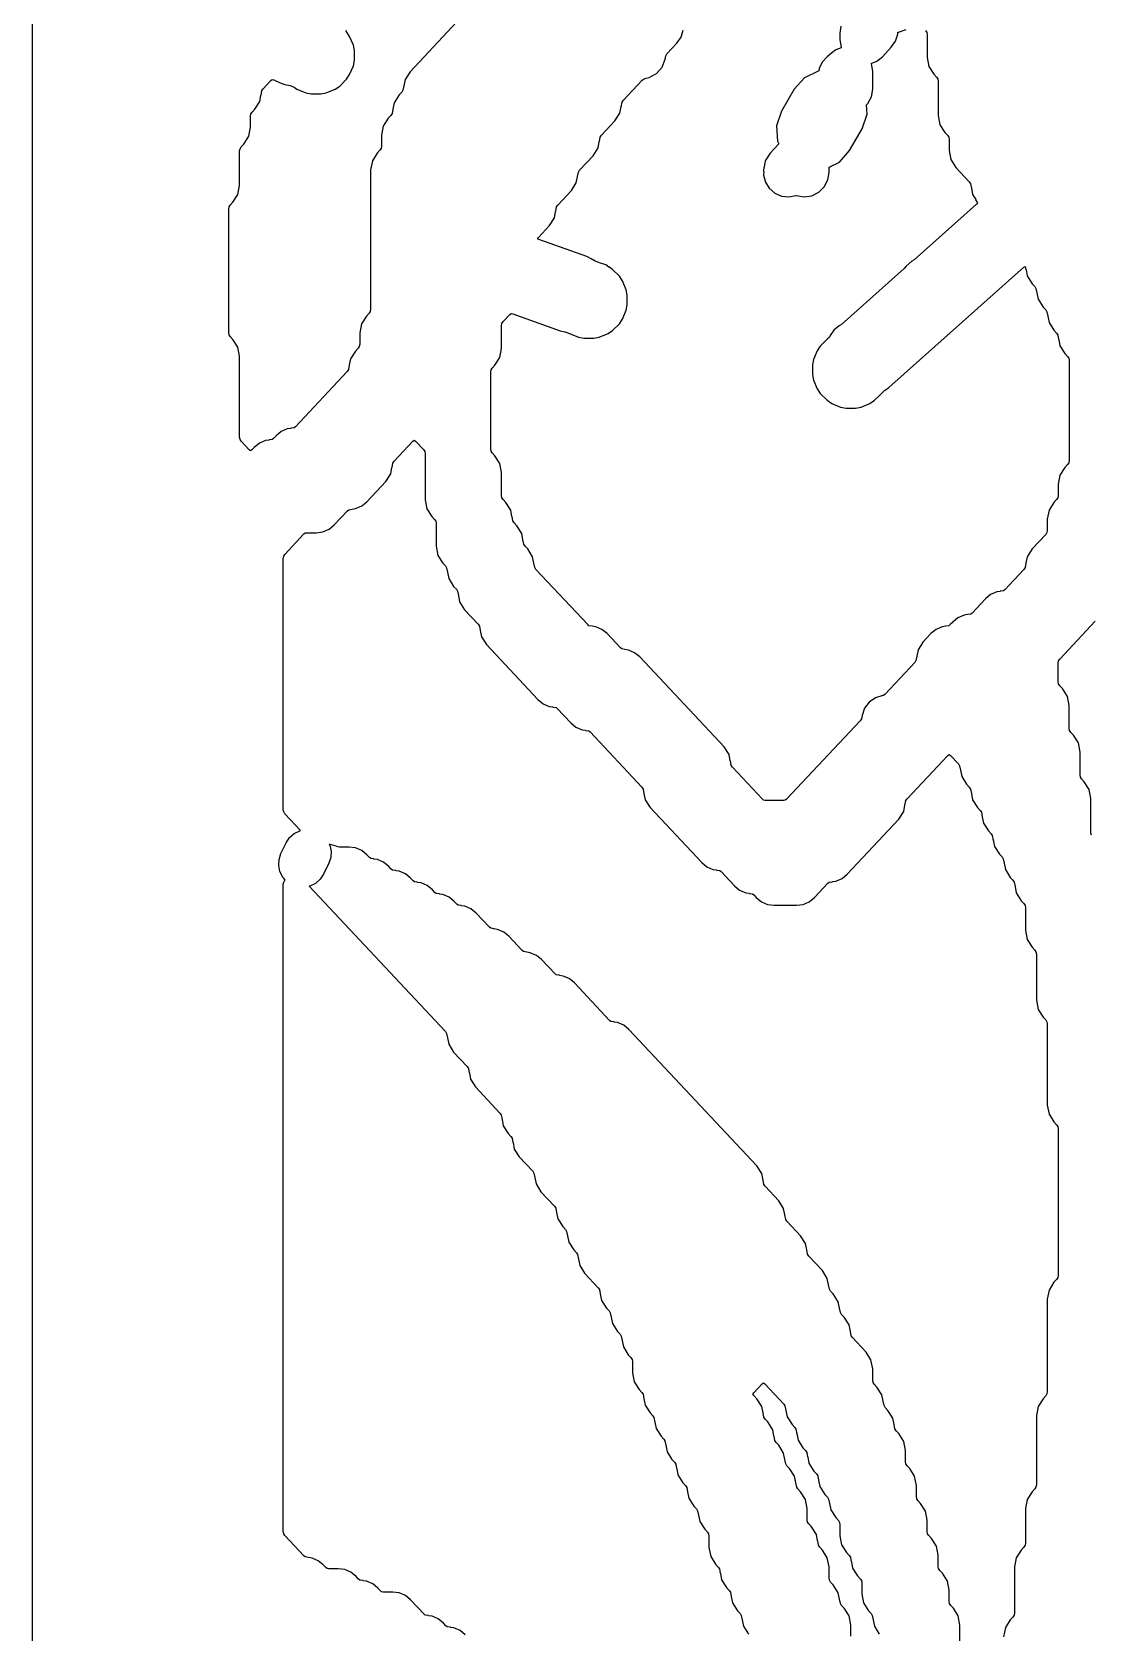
# Model space of a CAD drawing. Header units: millimetres. Extents: x 0 to 63, y 0 to 126.
# Drawn here: x 0 to 21.53, y 31.5 to 64.07 of the extents above; entities that cross this region are included whole.
import ezdxf

# ---------------------------------------------------------------- set-up
doc = ezdxf.new("R2010")
doc.units = ezdxf.units.MM
doc.layers.add('CUT', color=1, linetype='Continuous')

msp = doc.modelspace()

# ---------------------------------------------------------------- linework, layer by layer
at = {"layer": 'CUT'}
msp.add_lwpolyline([(21.134, 3), (42.134, 3), (42.134, 0), (50.134, 0), (50.134, 3), (63.2679, 3), (63.2679, 123), (50.134, 123), (50.134, 126), (42.134, 126), (42.134, 123), (21.134, 123), (21.134, 126), (13.134, 126), (13.134, 123), (0, 123), (0, 3), (13.134, 3), (13.134, 0), (21.134, 0)], close=True, dxfattribs=at)
for points in [[(8.735, 64.3811), (7.6866, 63.2626), (7.5864, 63.1045), (7.5617, 62.9749), (7.5602, 62.9752), (7.543, 62.8849), (7.5191, 62.8472), (7.4646, 62.7891), (7.3644, 62.631), (7.3397, 62.5013), (7.3382, 62.5016), (7.321, 62.4113), (7.2971, 62.3736), (7.2426, 62.3155), (7.1425, 62.1574), (7.1074, 61.9735), (7.1074, 61.7449), (7.0991, 61.701), (7.0751, 61.6632), (7.0207, 61.6051), (6.9205, 61.447), (6.8855, 61.2632), (6.8855, 58.4299), (6.8771, 58.386), (6.8532, 58.3482), (6.7987, 58.2901), (6.6985, 58.132), (6.6635, 57.9482), (6.6635, 57.7195), (6.6552, 57.6756), (6.6312, 57.6379), (6.5768, 57.5798), (6.4766, 57.4217), (6.4519, 57.292), (6.4504, 57.2923), (6.4332, 57.202), (6.4093, 57.1643), (5.3551, 56.0397), (5.3298, 56.0192), (5.2638, 56.0102), (5.2644, 56.0063), (5.1918, 55.9963), (5.0672, 55.9423), (4.9616, 55.8567), (4.9112, 55.8029), (4.8859, 55.7824), (4.8199, 55.7734), (4.8204, 55.7695), (4.7479, 55.7596), (4.6232, 55.7055), (4.5177, 55.62), (4.4719, 55.5711), (4.4439, 55.5496), (4.4159, 55.5711), (4.2542, 55.7436), (4.2303, 55.7813), (4.222, 55.8252), (4.222, 57.4746), (4.1869, 57.6585), (4.0867, 57.8165), (4.0323, 57.8746), (4.0084, 57.9124), (4, 57.9563), (4, 60.4665), (4.0084, 60.5104), (4.0323, 60.5482), (4.0867, 60.6063), (4.1869, 60.7644), (4.222, 60.9482), (4.222, 61.6505), (4.2303, 61.6944), (4.2542, 61.7321), (4.3087, 61.7902), (4.4089, 61.9483), (4.4439, 62.1322), (4.4439, 62.3608), (4.4523, 62.4047), (4.4762, 62.4425), (4.5307, 62.5006), (4.6308, 62.6587), (4.6555, 62.7883), (4.657, 62.788), (4.6742, 62.8783), (4.6982, 62.916), (4.8535, 63.0817), (4.8812, 63.1034), (4.9153, 63.0943), (5.0462, 63.0362), (5.1393, 63.0054), (5.2481, 62.9809), (5.3314, 62.9452), (5.3868, 62.9081), (5.5671, 62.8335), (5.6781, 62.8114), (5.8732, 62.8114), (5.9843, 62.8335), (6.1645, 62.9081), (6.2587, 62.971), (6.3966, 63.109), (6.4595, 63.2031), (6.5342, 63.3834), (6.5563, 63.4944), (6.5563, 63.6895), (6.5342, 63.8006), (6.4595, 63.9808), (6.3802, 64.0995)], [(16.4502, 64.1883), (16.4297, 64.0468), (16.4297, 63.9093), (16.4519, 63.7623), (16.4572, 63.7512), (16.3475, 63.7087), (16.2579, 63.638), (16.2576, 63.6384), (16.1709, 63.568), (16.0712, 63.4591), (16.0076, 63.3257), (16.0004, 63.2776), (15.9866, 63.2767), (15.7063, 63.1393), (15.5, 62.9051), (15.2414, 62.4594), (15.1404, 62.1641), (15.1601, 61.8526), (15.1886, 61.7944), (15.0112, 61.6051), (14.9111, 61.447), (14.8864, 61.3174), (14.8849, 61.3177), (14.883, 61.3082), (14.8826, 61.2979), (14.876, 61.2632), (14.876, 61.2241), (14.8797, 61.2241), (14.8772, 61.1598), (14.9152, 61.0163), (14.9937, 60.8903), (15.1057, 60.7928), (15.2413, 60.7326), (15.3887, 60.7148), (15.5348, 60.7411), (15.5419, 60.7435), (15.5471, 60.7417), (15.7024, 60.7152), (15.8582, 60.7384), (15.9991, 60.8088), (16.111, 60.9196), (16.183, 61.0597), (16.2078, 61.2152), (16.2078, 61.3186), (16.4189, 61.4221), (16.6252, 61.6563), (16.8839, 62.102), (16.9848, 62.3973), (16.9729, 62.5869), (17.0001, 62.6141), (17.0711, 62.7535), (17.0956, 62.908), (17.0956, 63.2746), (17.0735, 63.4217), (17.0682, 63.4327), (17.1778, 63.4752), (17.2945, 63.5674), (17.4748, 63.7597), (17.5604, 63.8844), (17.6047, 64.029), (17.6045, 64.0686), (17.6219, 64.0685), (17.7767, 64.1207)], [(18.1731, 64.1), (18.1971, 64.0622), (18.2054, 64.0183), (18.2054, 63.5529), (18.2404, 63.369), (18.3406, 63.2109), (18.3951, 63.1528), (18.419, 63.1151), (18.4274, 63.0712), (18.4274, 62.369), (18.4624, 62.1851), (18.5626, 62.027), (18.6171, 61.9689), (18.641, 61.9312), (18.6493, 61.8873), (18.6493, 61.6586), (18.6844, 61.4747), (18.7845, 61.3166), (19.061, 61.0218), (19.0849, 60.984), (19.1021, 60.8937), (19.1036, 60.894), (19.1283, 60.7644), (19.1928, 60.6625), (19.1877, 60.6591), (19.2295, 60.5971), (19.2076, 60.5701), (17.936, 59.437), (17.8896, 59.4071), (17.7792, 59.3101), (17.7352, 59.2582), (16.4605, 58.1222), (16.4111, 58.091), (16.3088, 58.0052), (16.2328, 57.8955), (16.2168, 57.8642), (16.172, 57.8219), (16.1687, 57.8197), (16.0308, 57.6817), (15.9679, 57.5876), (15.8932, 57.4073), (15.8711, 57.2963), (15.8711, 57.1012), (15.8932, 56.9901), (15.9679, 56.8099), (16.0308, 56.7157), (16.1687, 56.5778), (16.2629, 56.5149), (16.4431, 56.4402), (16.5542, 56.4181), (16.7492, 56.4181), (16.8603, 56.4402), (17.0405, 56.5149), (17.1347, 56.5778), (17.2243, 56.6674), (17.2248, 56.6669), (17.346, 56.7813), (17.3467, 56.7817), (17.4259, 56.8394), (20.1723, 59.2868), (20.1981, 59.303), (20.2098, 59.2324), (20.214, 59.2331), (20.2381, 59.1069), (20.3383, 58.9488), (20.3927, 58.8907), (20.4166, 58.8529), (20.4338, 58.7627), (20.4353, 58.7629), (20.46, 58.6333), (20.5602, 58.4752), (20.6147, 58.4171), (20.6386, 58.3794), (20.6558, 58.2891), (20.6573, 58.2894), (20.682, 58.1597), (20.7822, 58.0016), (20.8366, 57.9435), (20.8606, 57.9058), (20.8778, 57.8155), (20.8793, 57.8158), (20.904, 57.6862), (21.0041, 57.5281), (21.0586, 57.47), (21.0825, 57.4322), (21.0909, 57.3883), (21.0909, 55.3516), (21.0825, 55.3077), (21.0586, 55.27), (21.0041, 55.2119), (20.904, 55.0538), (20.8689, 54.8699), (20.8689, 54.6413), (20.8606, 54.5974), (20.8366, 54.5596), (20.7822, 54.5015), (20.682, 54.3434), (20.647, 54.1596), (20.647, 53.9309), (20.6386, 53.887), (20.6147, 53.8493), (20.3383, 53.5544), (20.2381, 53.3963), (20.2134, 53.2667), (20.2119, 53.2669), (20.1947, 53.1767), (20.1708, 53.1389), (19.7825, 52.7247), (19.7572, 52.7042), (19.6912, 52.6952), (19.6917, 52.6913), (19.6192, 52.6813), (19.4945, 52.6273), (19.389, 52.5417), (19.1166, 52.2511), (19.0913, 52.2306), (19.0253, 52.2216), (19.0259, 52.2177), (18.9533, 52.2078), (18.8287, 52.1537), (18.7231, 52.0682), (18.6727, 52.0143), (18.6474, 51.9938), (18.5814, 51.9848), (18.5819, 51.9809), (18.5094, 51.971), (18.3847, 51.917), (18.2792, 51.8314), (18.1187, 51.6601), (18.0185, 51.502), (17.9938, 51.3724), (17.9923, 51.3727), (17.9751, 51.2824), (17.9512, 51.2446), (17.3409, 50.5936), (17.3157, 50.5731), (17.3021, 50.5713), (17.1535, 50.5266), (17.0257, 50.4385), (16.9312, 50.3155), (16.8788, 50.1695), (16.8653, 50.0984), (16.8414, 50.0607), (15.3433, 48.4625), (15.318, 48.442), (15.2858, 48.4376), (14.9101, 48.4376), (14.8779, 48.442), (14.8527, 48.4625), (14.2424, 49.1135), (14.2185, 49.1513), (14.2013, 49.2416), (14.1998, 49.2413), (14.1751, 49.3709), (14.0749, 49.529), (12.3607, 51.3578), (12.2551, 51.4434), (12.1305, 51.4974), (12.0579, 51.5073), (12.0585, 51.5112), (11.9925, 51.5203), (11.9672, 51.5408), (11.6948, 51.8314), (11.5893, 51.917), (11.4646, 51.971), (11.3921, 51.9809), (11.3926, 51.9848), (11.3266, 51.9938), (11.3013, 52.0143), (10.2472, 53.1389), (10.2232, 53.1767), (10.206, 53.2669), (10.2045, 53.2667), (10.1798, 53.3963), (10.0797, 53.5544), (10.0252, 53.6125), (10.0013, 53.6502), (9.9841, 53.7405), (9.9826, 53.7402), (9.9579, 53.8699), (9.8577, 54.028), (9.8032, 54.0861), (9.7793, 54.1238), (9.7621, 54.2141), (9.7606, 54.2138), (9.7359, 54.3434), (9.6357, 54.5015), (9.5813, 54.5596), (9.5574, 54.5974), (9.549, 54.6413), (9.549, 55.1067), (9.514, 55.2906), (9.4138, 55.4487), (9.3593, 55.5068), (9.3354, 55.5445), (9.327, 55.5884), (9.327, 57.1515), (9.3354, 57.1954), (9.3593, 57.2332), (9.4138, 57.2913), (9.514, 57.4494), (9.549, 57.6332), (9.549, 58.0987), (9.5574, 58.1426), (9.5813, 58.1803), (9.7171, 58.3252), (9.7433, 58.3461), (9.7762, 58.3394), (10.7404, 57.994), (10.8354, 57.9701), (10.8433, 57.969), (10.9958, 57.9101), (10.996, 57.9107), (11.1161, 57.8609), (11.2271, 57.8389), (11.4222, 57.8389), (11.5333, 57.8609), (11.7135, 57.9356), (11.8077, 57.9985), (11.9456, 58.1365), (12.0085, 58.2306), (12.0832, 58.4108), (12.1053, 58.5219), (12.1053, 58.717), (12.0832, 58.8281), (12.0085, 59.0083), (11.9456, 59.1024), (11.8077, 59.2404), (11.7321, 59.2909), (11.7309, 59.289), (11.6661, 59.3333), (11.5394, 59.3767), (11.5295, 59.3787), (11.4503, 59.4093), (11.3686, 59.4583), (11.28, 59.5002), (10.3089, 59.8482), (10.2797, 59.8645), (10.2982, 59.8923), (10.5236, 60.1327), (10.6238, 60.2908), (10.6485, 60.4204), (10.65, 60.4202), (10.6672, 60.5104), (10.6911, 60.5482), (10.9675, 60.8431), (11.0677, 61.0012), (11.0924, 61.1308), (11.0939, 61.1305), (11.1111, 61.2208), (11.135, 61.2585), (11.4114, 61.5534), (11.5116, 61.7115), (11.5363, 61.8412), (11.5378, 61.8409), (11.555, 61.9312), (11.5789, 61.9689), (11.8553, 62.2638), (11.9555, 62.4219), (11.9802, 62.5515), (11.9817, 62.5512), (11.9989, 62.6415), (12.0228, 62.6793), (12.4064, 63.0885), (12.4377, 63.1124), (12.4922, 63.1309), (12.5515, 63.1413), (12.7009, 63.2265), (12.8126, 63.3573), (12.8733, 63.5181), (12.8867, 63.5887), (12.9107, 63.6264), (13.1127, 63.842), (13.1978, 63.9656), (13.2423, 64.1089)], [(8.8093, 31.4677), (8.7038, 31.5533), (8.5791, 31.6073), (8.5066, 31.6173), (8.5071, 31.6212), (8.4411, 31.6302), (8.4159, 31.6507), (8.3654, 31.7045), (8.2599, 31.7901), (8.1352, 31.8441), (8.0627, 31.8541), (8.0632, 31.8579), (7.9972, 31.867), (7.9719, 31.8875), (7.6995, 32.1781), (7.594, 32.2637), (7.4693, 32.3177), (7.3347, 32.3362), (7.1416, 32.3362), (7.1093, 32.3406), (7.0841, 32.361), (7.0336, 32.4149), (6.9281, 32.5005), (6.8034, 32.5545), (6.7309, 32.5644), (6.7314, 32.5683), (6.6654, 32.5774), (6.6402, 32.5978), (6.5897, 32.6517), (6.4842, 32.7373), (6.3595, 32.7913), (6.2249, 32.8097), (6.0318, 32.8097), (5.9996, 32.8141), (5.9743, 32.8346), (5.9238, 32.8885), (5.8183, 32.974), (5.6936, 33.0281), (5.6211, 33.038), (5.6216, 33.0419), (5.5556, 33.0509), (5.5304, 33.0714), (5.1421, 33.4856), (5.1182, 33.5234), (5.1098, 33.5673), (5.1098, 46.7329), (5.1182, 46.7768), (5.1421, 46.8146), (5.1491, 46.8221), (5.0978, 46.8797), (5.0416, 46.9917), (5.0163, 47.1144), (5.0236, 47.2395), (5.063, 47.3585), (5.1701, 47.5796), (5.239, 47.6842), (5.3326, 47.7675), (5.4446, 47.8237), (5.4602, 47.827), (5.1421, 48.1664), (5.1182, 48.2042), (5.1098, 48.2481), (5.1098, 53.3629), (5.1182, 53.4068), (5.1421, 53.4446), (5.5304, 53.8588), (5.5556, 53.8793), (5.5878, 53.8837), (5.781, 53.8837), (5.9156, 53.9022), (6.0403, 53.9562), (6.1458, 54.0418), (6.4182, 54.3324), (6.4435, 54.3529), (6.5095, 54.3619), (6.509, 54.3658), (6.5815, 54.3758), (6.7061, 54.4298), (6.8117, 54.5153), (7.1942, 54.9234), (7.2944, 55.0815), (7.3191, 55.2111), (7.3206, 55.2109), (7.3378, 55.3011), (7.3617, 55.3389), (7.7453, 55.7481), (7.7733, 55.7696), (7.8013, 55.7481), (7.963, 55.5757), (7.9869, 55.5379), (7.9953, 55.494), (7.9953, 54.555), (8.0303, 54.3711), (8.1305, 54.2131), (8.1849, 54.1549), (8.2089, 54.1172), (8.2172, 54.0733), (8.2172, 53.6079), (8.2523, 53.424), (8.3524, 53.2659), (8.4069, 53.2078), (8.4308, 53.1701), (8.448, 53.0798), (8.4495, 53.0801), (8.4742, 52.9504), (8.5744, 52.7923), (8.6289, 52.7342), (8.6528, 52.6965), (8.67, 52.6062), (8.6715, 52.6065), (8.6962, 52.4769), (8.7964, 52.3188), (9.0728, 52.0239), (9.0967, 51.9861), (9.1139, 51.8958), (9.1154, 51.8961), (9.1401, 51.7665), (9.2403, 51.6084), (10.2887, 50.49), (10.3942, 50.4044), (10.5189, 50.3504), (10.5914, 50.3404), (10.5909, 50.3366), (10.6569, 50.3275), (10.6821, 50.307), (10.9546, 50.0164), (11.0601, 49.9308), (11.1847, 49.8768), (11.2573, 49.8669), (11.2567, 49.863), (11.3228, 49.8539), (11.348, 49.8335), (12.4022, 48.7089), (12.4261, 48.6711), (12.4433, 48.5808), (12.4448, 48.5811), (12.4695, 48.4515), (12.5697, 48.2934), (13.6181, 47.175), (13.7236, 47.0894), (13.8483, 47.0354), (13.9208, 47.0254), (13.9203, 47.0215), (13.9863, 47.0125), (14.0115, 46.992), (14.2839, 46.7014), (14.3895, 46.6158), (14.5141, 46.5618), (14.5867, 46.5519), (14.5861, 46.548), (14.6521, 46.5389), (14.6774, 46.5184), (14.7279, 46.4646), (14.8334, 46.379), (14.9581, 46.325), (15.0927, 46.3066), (15.5472, 46.3066), (15.6818, 46.325), (15.8065, 46.379), (15.912, 46.4646), (16.1844, 46.7552), (16.2097, 46.7757), (16.2757, 46.7848), (16.2752, 46.7886), (16.3477, 46.7986), (16.4724, 46.8526), (16.5779, 46.9382), (17.6263, 48.0566), (17.7265, 48.2147), (17.7512, 48.3443), (17.7527, 48.3441), (17.7699, 48.4343), (17.7938, 48.4721), (18.6213, 49.3549), (18.6493, 49.3764), (18.6774, 49.3549), (18.839, 49.1824), (18.8629, 49.1447), (18.8801, 49.0544), (18.8816, 49.0547), (18.9063, 48.9251), (19.0065, 48.767), (19.061, 48.7089), (19.0849, 48.6711), (19.1021, 48.5808), (19.1036, 48.5811), (19.1283, 48.4515), (19.2285, 48.2934), (19.2829, 48.2353), (19.3069, 48.1975), (19.3241, 48.1073), (19.3255, 48.1075), (19.3502, 47.9779), (19.4504, 47.8198), (19.5049, 47.7617), (19.5288, 47.724), (19.546, 47.6337), (19.5475, 47.634), (19.5722, 47.5043), (19.6724, 47.3462), (19.7268, 47.2881), (19.7508, 47.2504), (19.768, 47.1601), (19.7695, 47.1604), (19.7942, 47.0308), (19.8943, 46.8727), (19.9488, 46.8146), (19.9727, 46.7768), (19.9899, 46.6865), (19.9914, 46.6868), (20.0161, 46.5572), (20.1163, 46.3991), (20.1708, 46.341), (20.1947, 46.3032), (20.2031, 46.2593), (20.2031, 45.7939), (20.2381, 45.61), (20.3383, 45.452), (20.3927, 45.3938), (20.4166, 45.3561), (20.425, 45.3122), (20.425, 44.3732), (20.46, 44.1893), (20.5602, 44.0312), (20.6147, 43.9731), (20.6386, 43.9354), (20.647, 43.8915), (20.647, 42.2421), (20.682, 42.0582), (20.7822, 41.9002), (20.8366, 41.8421), (20.8606, 41.8043), (20.8689, 41.7604), (20.8689, 38.7766), (20.8606, 38.7327), (20.8366, 38.6949), (20.7822, 38.6368), (20.682, 38.4787), (20.647, 38.2949), (20.647, 36.4087), (20.6386, 36.3648), (20.6147, 36.3271), (20.5602, 36.269), (20.46, 36.1109), (20.425, 35.927), (20.425, 34.5144), (20.4166, 34.4705), (20.3927, 34.4328), (20.3383, 34.3747), (20.2381, 34.2166), (20.2031, 34.0327), (20.2031, 33.3305), (20.1947, 33.2866), (20.1708, 33.2489), (20.1163, 33.1908), (20.0161, 33.0327), (19.9811, 32.8488), (19.9811, 31.9098), (19.9727, 31.8659), (19.9488, 31.8281), (19.8943, 31.77), (19.7942, 31.6119), (19.7591, 31.4281)], [(21.5432, 47.7306), (21.5348, 47.7745), (21.5348, 48.4767), (21.4998, 48.6606), (21.3996, 48.8187), (21.3451, 48.8768), (21.3212, 48.9145), (21.3129, 48.9584), (21.3129, 49.4239), (21.2778, 49.6077), (21.1776, 49.7658), (21.1232, 49.8239), (21.0993, 49.8617), (21.0909, 49.9056), (21.0909, 50.371), (21.0559, 50.5549), (20.9557, 50.713), (20.9012, 50.7711), (20.8773, 50.8088), (20.8689, 50.8527), (20.8689, 51.2319), (20.8773, 51.2758), (20.9012, 51.3135), (21.6216, 52.082)], [(18.8713, 30.7259), (18.8713, 31.6649), (18.8363, 31.8487), (18.7361, 32.0068), (18.6816, 32.0649), (18.6577, 32.1027), (18.6493, 32.1466), (18.6493, 32.3752), (18.6143, 32.5591), (18.5141, 32.7172), (18.4597, 32.7753), (18.4357, 32.813), (18.4274, 32.8569), (18.4274, 33.0856), (18.3923, 33.2694), (18.2922, 33.4275), (18.2377, 33.4856), (18.2138, 33.5234), (18.2054, 33.5673), (18.2054, 33.796), (18.1704, 33.9798), (18.0702, 34.1379), (18.0157, 34.196), (17.9918, 34.2338), (17.9835, 34.2777), (17.9835, 34.5063), (17.9484, 34.6902), (17.8482, 34.8483), (17.7938, 34.9064), (17.7699, 34.9441), (17.7615, 34.988), (17.7615, 35.2167), (17.7265, 35.4005), (17.6263, 35.5586), (17.5718, 35.6167), (17.5479, 35.6545), (17.5307, 35.7447), (17.5292, 35.7445), (17.5045, 35.8741), (17.4043, 36.0322), (17.3499, 36.0903), (17.3259, 36.128), (17.3087, 36.2183), (17.3072, 36.218), (17.2825, 36.3477), (17.1824, 36.5058), (17.1279, 36.5639), (17.104, 36.6016), (17.0956, 36.6455), (17.0956, 36.8742), (17.0606, 37.058), (16.9604, 37.2161), (16.684, 37.511), (16.6601, 37.5488), (16.6429, 37.639), (16.6414, 37.6388), (16.6167, 37.7684), (16.5165, 37.9265), (16.462, 37.9846), (16.4381, 38.0223), (16.4209, 38.1126), (16.4194, 38.1123), (16.3947, 38.242), (16.2945, 38.4001), (16.2401, 38.4582), (16.2161, 38.4959), (16.1989, 38.5862), (16.1975, 38.5859), (16.1728, 38.7155), (16.0726, 38.8736), (15.7961, 39.1685), (15.7722, 39.2063), (15.755, 39.2965), (15.7535, 39.2963), (15.7288, 39.4259), (15.6287, 39.584), (15.3522, 39.8789), (15.3283, 39.9166), (15.3111, 40.0069), (15.3096, 40.0066), (15.2849, 40.1363), (15.1847, 40.2943), (14.9083, 40.5892), (14.8844, 40.627), (14.8672, 40.7173), (14.8657, 40.717), (14.841, 40.8466), (14.7408, 41.0047), (12.1387, 43.7806), (12.0332, 43.8662), (11.9085, 43.9202), (11.836, 43.9302), (11.8365, 43.9341), (11.7705, 43.9431), (11.7452, 43.9636), (11.0289, 44.7278), (10.9234, 44.8134), (10.7987, 44.8674), (10.7262, 44.8773), (10.7267, 44.8812), (10.6607, 44.8903), (10.6355, 44.9107), (10.363, 45.2014), (10.2575, 45.2869), (10.1328, 45.3409), (10.0603, 45.3509), (10.0608, 45.3548), (9.9948, 45.3638), (9.9696, 45.3843), (9.6971, 45.6749), (9.5916, 45.7605), (9.467, 45.8145), (9.3944, 45.8245), (9.395, 45.8283), (9.3289, 45.8374), (9.3037, 45.8579), (9.0313, 46.1485), (8.9257, 46.2341), (8.8011, 46.2881), (8.7286, 46.298), (8.7291, 46.3019), (8.6631, 46.311), (8.6378, 46.3315), (8.5873, 46.3853), (8.4818, 46.4709), (8.3572, 46.5249), (8.2846, 46.5348), (8.2852, 46.5387), (8.2191, 46.5478), (8.1939, 46.5682), (8.1434, 46.6221), (8.0379, 46.7077), (7.9132, 46.7617), (7.8407, 46.7716), (7.8412, 46.7755), (7.7752, 46.7845), (7.75, 46.805), (7.6995, 46.8589), (7.594, 46.9444), (7.4693, 46.9985), (7.3968, 47.0084), (7.3973, 47.0123), (7.3313, 47.0213), (7.3061, 47.0418), (7.2556, 47.0956), (7.1501, 47.1812), (7.0254, 47.2352), (6.9529, 47.2452), (6.9534, 47.2491), (6.8874, 47.2581), (6.8621, 47.2786), (6.8117, 47.3324), (6.7061, 47.418), (6.5815, 47.472), (6.4469, 47.4905), (6.2537, 47.4905), (6.2209, 47.495), (6.182, 47.5118), (6.0455, 47.5477), (6.0555, 47.5278), (6.0808, 47.4051), (6.0735, 47.28), (6.0341, 47.161), (5.927, 46.9399), (5.8581, 46.8353), (5.7645, 46.752), (5.6525, 46.6958), (5.636, 46.6924), (8.4069, 43.7363), (8.4308, 43.6986), (8.448, 43.6083), (8.4495, 43.6086), (8.4742, 43.479), (8.5744, 43.3209), (8.8508, 43.026), (8.8747, 42.9882), (8.8919, 42.898), (8.8934, 42.8982), (8.9181, 42.7686), (9.0183, 42.6105), (9.5167, 42.0788), (9.5406, 42.0411), (9.5578, 41.9508), (9.5593, 41.9511), (9.584, 41.8215), (9.6842, 41.6634), (9.7387, 41.6053), (9.7626, 41.5675), (9.7798, 41.4772), (9.7813, 41.4775), (9.806, 41.3479), (9.9062, 41.1898), (10.1826, 40.8949), (10.2065, 40.8572), (10.2237, 40.7669), (10.2252, 40.7672), (10.2499, 40.6375), (10.3501, 40.4794), (10.6265, 40.1845), (10.6504, 40.1468), (10.6676, 40.0565), (10.6691, 40.0568), (10.6938, 39.9272), (10.794, 39.7691), (10.8485, 39.711), (10.8724, 39.6732), (10.8896, 39.583), (10.8911, 39.5832), (10.9158, 39.4536), (11.016, 39.2955), (11.0704, 39.2374), (11.0943, 39.1997), (11.1115, 39.1094), (11.113, 39.1097), (11.1377, 38.98), (11.2379, 38.8219), (11.5143, 38.527), (11.5383, 38.4893), (11.5555, 38.399), (11.557, 38.3993), (11.5817, 38.2697), (11.6818, 38.1116), (11.7363, 38.0535), (11.7602, 38.0157), (11.7774, 37.9254), (11.7789, 37.9257), (11.8036, 37.7961), (11.9038, 37.638), (11.9583, 37.5799), (11.9822, 37.5421), (11.9994, 37.4519), (12.0009, 37.4522), (12.0256, 37.3225), (12.1258, 37.1644), (12.1802, 37.1063), (12.2041, 37.0686), (12.2125, 37.0247), (12.2125, 36.796), (12.2475, 36.6122), (12.3477, 36.4541), (12.4022, 36.396), (12.4261, 36.3582), (12.4433, 36.2679), (12.4448, 36.2682), (12.4695, 36.1386), (12.5697, 35.9805), (12.6241, 35.9224), (12.6481, 35.8846), (12.6653, 35.7944), (12.6668, 35.7947), (12.6915, 35.665), (12.7916, 35.5069), (12.8461, 35.4488), (12.87, 35.4111), (12.8872, 35.3208), (12.8887, 35.3211), (12.9134, 35.1914), (13.0136, 35.0333), (13.0681, 34.9752), (13.092, 34.9375), (13.1092, 34.8472), (13.1107, 34.8475), (13.1354, 34.7179), (13.2356, 34.5598), (13.29, 34.5017), (13.3139, 34.4639), (13.3311, 34.3736), (13.3326, 34.3739), (13.3573, 34.2443), (13.4575, 34.0862), (13.512, 34.0281), (13.5359, 33.9904), (13.5531, 33.9001), (13.5546, 33.9004), (13.5793, 33.7707), (13.6795, 33.6126), (13.7339, 33.5545), (13.7579, 33.5168), (13.7662, 33.4729), (13.7662, 33.2442), (13.8013, 33.0604), (13.9014, 32.9023), (13.9559, 32.8442), (13.9798, 32.8064), (13.997, 32.7161), (13.9985, 32.7164), (14.0232, 32.5868), (14.1234, 32.4287), (14.1779, 32.3706), (14.2018, 32.3328), (14.219, 32.2426), (14.2205, 32.2429), (14.2452, 32.1132), (14.3454, 31.9551), (14.3998, 31.897), (14.4237, 31.8593), (14.4409, 31.769), (14.4424, 31.7693), (14.4671, 31.6396), (14.5673, 31.4816)], [(16.6517, 31.4362), (16.6517, 31.6649), (16.6167, 31.8487), (16.5165, 32.0068), (16.462, 32.0649), (16.4381, 32.1027), (16.4209, 32.1929), (16.4194, 32.1927), (16.3947, 32.3223), (16.2945, 32.4804), (16.2401, 32.5385), (16.2161, 32.5762), (16.2078, 32.6201), (16.2078, 32.8488), (16.1728, 33.0327), (16.0726, 33.1908), (16.0181, 33.2489), (15.9942, 33.2866), (15.977, 33.3769), (15.9755, 33.3766), (15.9508, 33.5062), (15.8506, 33.6643), (15.7961, 33.7224), (15.7722, 33.7602), (15.7639, 33.8041), (15.7639, 34.0327), (15.7288, 34.2166), (15.6287, 34.3747), (15.5742, 34.4328), (15.5503, 34.4705), (15.5331, 34.5608), (15.5316, 34.5605), (15.5069, 34.6902), (15.4067, 34.8483), (15.3522, 34.9064), (15.3283, 34.9441), (15.3111, 35.0344), (15.3096, 35.0341), (15.2849, 35.1637), (15.1847, 35.3218), (15.1303, 35.3799), (15.1063, 35.4177), (15.0891, 35.508), (15.0877, 35.5077), (15.063, 35.6373), (14.9628, 35.7954), (14.9083, 35.8535), (14.8844, 35.8913), (14.8672, 35.9815), (14.8657, 35.9812), (14.841, 36.1109), (14.7408, 36.269), (14.6799, 36.334), (14.6609, 36.3615), (14.6799, 36.389), (14.848, 36.5684), (14.876, 36.5899), (14.904, 36.5684), (15.2877, 36.1592), (15.3116, 36.1214), (15.3288, 36.0312), (15.3303, 36.0314), (15.355, 35.9018), (15.4552, 35.7437), (15.5096, 35.6856), (15.5335, 35.6479), (15.5507, 35.5576), (15.5522, 35.5579), (15.5769, 35.4282), (15.6771, 35.2701), (15.7316, 35.212), (15.7555, 35.1743), (15.7727, 35.084), (15.7742, 35.0843), (15.7989, 34.9547), (15.8991, 34.7966), (15.9535, 34.7385), (15.9775, 34.7007), (15.9947, 34.6104), (15.9961, 34.6107), (16.0208, 34.4811), (16.121, 34.323), (16.1755, 34.2649), (16.1994, 34.2271), (16.2166, 34.1369), (16.2181, 34.1371), (16.2428, 34.0075), (16.343, 33.8494), (16.3975, 33.7913), (16.4214, 33.7536), (16.4297, 33.7097), (16.4297, 33.481), (16.4648, 33.2971), (16.5649, 33.1391), (16.6194, 33.081), (16.6433, 33.0432), (16.6605, 32.9529), (16.662, 32.9532), (16.6867, 32.8236), (16.7869, 32.6655), (16.8414, 32.6074), (16.8653, 32.5696), (16.8737, 32.5257), (16.8737, 32.2971), (16.9087, 32.1132), (17.0089, 31.9551), (17.0633, 31.897), (17.0873, 31.8593), (17.1045, 31.769), (17.1059, 31.7693), (17.1306, 31.6396), (17.2308, 31.4816)]]:
    msp.add_lwpolyline(points, dxfattribs=at)

doc.saveas('drawing.dxf')
